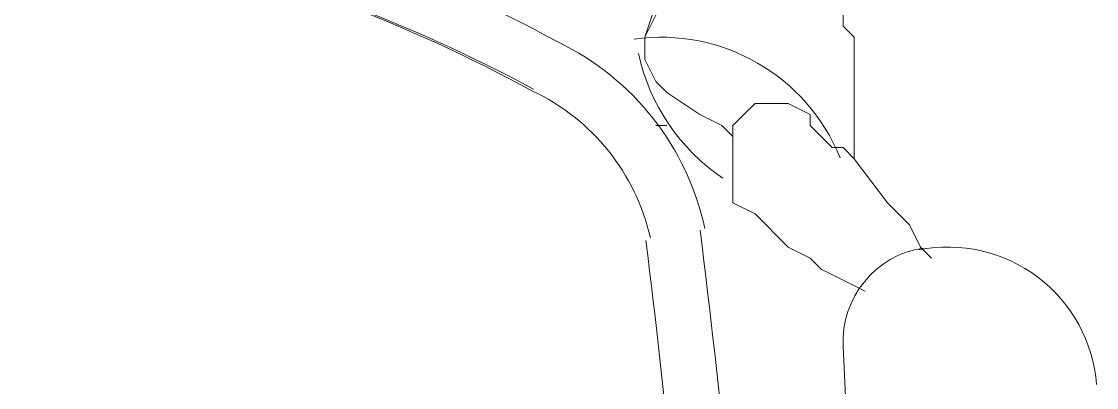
# Model space of a CAD drawing. Header units: metres. Extents: x 29 to 86.9, y -23.2 to 39.7.
# Drawn here: x 75.1351 to 75.3734, y -17.1866 to -17.1055 of the extents above; entities that cross this region are included whole.
import ezdxf

# ---------------------------------------------------------------- set-up
doc = ezdxf.new("R2010")
doc.units = ezdxf.units.M
doc.header["$LTSCALE"] = 100
doc.layers.get('0').update_dxf_attribs({"color": 254})
doc.layers.add('Arqui', color=8, linetype='Continuous', lineweight=0)

# ---------------------------------------------------------------- blocks, each defined once
blk = doc.blocks.new('A$C9582355f')
at = {"layer": 'Arqui'}
for points in [[(46.2935856112137, 6.121876805305874, -0.286412176105405), (46.29792513276556, 6.076984711393834), (46.29058833276559, 6.054974311393835)], [(46.30390504051758, 6.012627475682166, 0.2305320559262593), (46.27147557746952, 6.053867237185841, 0.06904277544361775), (46.17999849641359, 6.088229262265941, 0.03702395519687651), (46.11808769220562, 6.093928121666067)], [(46.29184189841357, 6.01054424023414, 0.2302038230452272), (46.26573034949348, 6.043060791098014, 0.06904268617286355), (46.17736967206162, 6.076287177362246, -0.06904268617286355), (46.26593971730955, 6.043500045313976, 0.06904268617286355), (46.17736967206162, 6.076287177362246)], [(46.25066435297362, 5.691178912201849, 0.2703998475505686), (46.31733894142161, 5.79336478653795, 0.02960972862132963), (46.30287886675757, 6.012208862330226)], [(46.35238008516552, 6.008287856306197, 0.3865970293543565), (46.33460913276559, 5.986497511394191), (46.34194593276555, 5.827533511393995)]]:
    blk.add_lwpolyline(points, format="xyb", dxfattribs=at)
for points in [[(46.29303393276558, 6.059865511394037), (46.29058833276559, 6.054974311393835), (46.29058833276559, 6.052528711394189), (46.29058833276559, 6.050083111394088), (46.29303393276558, 6.045191911393886), (46.29547953276557, 6.042746311394239), (46.30281633276553, 6.037855111394038), (46.30770753276562, 6.035409511393937), (46.31015313276561, 6.032963911393836), (46.31015313276561, 6.035409511393937), (46.31259873276559, 6.037855111394038), (46.31504433276558, 6.040300711394138), (46.31748993276557, 6.040300711394138), (46.31993553276556, 6.040300711394138), (46.32238113276554, 6.040300711394138), (46.32727233276552, 6.037855111394038), (46.32727233276552, 6.035409511393937), (46.32971793276562, 6.032963911393836), (46.33216353276561, 6.030518311394189), (46.33460913276559, 6.030518311394189), (46.33705473276558, 6.028072711394088), (46.33705473276558, 6.052528711394189), (46.33705473276558, 6.054974311393835), (46.33460913276559, 6.057419911393936), (46.33460913276559, 6.059865511394037)], [(46.29547953276557, 6.035409511393937), (46.29303393276558, 6.035409511393937)], [(46.31015313276561, 6.032963911393836), (46.31015313276561, 6.030518311394189), (46.31015313276561, 6.028072711394088), (46.31015313276561, 6.023181511393886), (46.31015313276561, 6.018290311394139), (46.31504433276558, 6.015844711394038), (46.32238113276554, 6.00850791139419), (46.32727233276552, 6.006062311394089), (46.32971793276562, 6.003616711393988), (46.33460913276559, 6.001171111393887), (46.33950033276557, 5.998725511394241)], [(46.33705473276558, 6.028072711394088), (46.34439153276554, 6.018290311394139), (46.34928273276552, 6.013399111393937), (46.35172833276562, 6.00850791139419), (46.3541739327656, 6.006062311394089)]]:
    blk.add_lwpolyline(points, dxfattribs=at)
for centre, radius, start, end in [((46.29425671151927, 6.012176300462215), 0.04279801544103195, 22.11546943741342, 98.04745087145527), ((46.3333862790351, 6.06108828200604), 0.04524353822591156, 192.4365008456146, 235.6787389221035), ((44.46251591648291, 5.779844426991531), 1.842746069769637, 0.4229731920603979, 7.174122096823408), ((46.35784236474404, 5.975492314844359), 0.03301556726909997, 4.471442208639099, 101.2280914953826)]:
    blk.add_arc(centre, radius, start, end, dxfattribs=at)

msp = doc.modelspace()

# ---------------------------------------------------------------- block references
msp.add_blockref('A$C9582355f', (28.98266172889876, -23.16396569870889))

doc.saveas('drawing.dxf')
